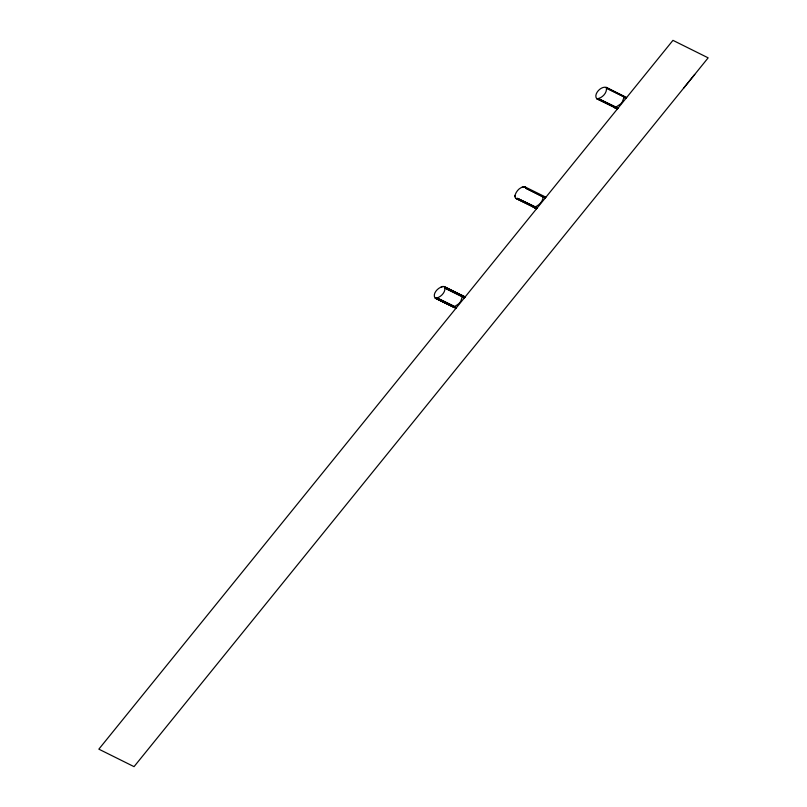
<?xml version="1.0" encoding="UTF-8"?>
<svg xmlns="http://www.w3.org/2000/svg" width="807" height="807" viewBox="0 0 807 807"><rect width="100%" height="100%" fill="white"/><g stroke="black" fill="none" stroke-linecap="round" stroke-linejoin="round"><path stroke-width="1.21" d="M435.205 298.197C440.249 298.156 446.997 291.377 444.233 286.566C439.139 286.011 431.654 293.677 435.205 298.197L455.874 308.365M514.745 196.333L515.683 198.351L536.574 208.731M514.785 196.101L514.866 195.587M514.755 196.575C515.471 191.804 520.172 186.074 525.266 187.012L545.895 197.221M694.716 74.466L708.153 57.842L672.957 40.35L98.847 749.158L134.043 766.65L694.716 74.466L683.539 88.266M522.018 187.163L525.004 186.841M441.247 286.888L443.204 286.374M596.756 98.747C601.83 98.575 607.671 92.654 606.269 87.499C601.255 85.592 593.064 94.268 596.756 98.747L617.426 108.915M515.986 198.472L517.63 198.411L537.321 207.813M537.129 208.055L517.63 198.411M436.849 298.136L456.55 307.528M606.682 88.467L626.313 97.94M456.157 308.022L436.375 298.237M597.493 98.827L617.708 108.572L597.926 98.787M516.712 198.552L536.927 208.297L517.156 198.512M625.919 98.424L623.982 97.476L622.278 101.914A14.748 11.439 -26.6 0 1 620.583 104.012L615.67 107.27L598.401 98.686L618.101 108.088M597.099 98.807L617.557 108.753M545.149 198.149L525.902 188.192L525.266 187.012M516.329 198.532L536.786 208.478M464.378 297.874L445.161 288.351M435.548 298.257L453.211 306.862L435.941 298.277M626.161 98.131L623.952 97.052L626.121 98.182M464.61 297.581L445.131 287.917M606.037 87.287L626.656 97.516M465.044 297.047L444.496 286.727L465.125 296.946L461.735 295.271M445.04 287.544L464.913 297.198M437.364 297.975L454.634 306.559L458.527 303.967A14.677 11.389 -26.6 0 0 460.726 301.364L462.401 296.502L464.57 297.622M537.089 208.095L534.89 206.995C539.046 205.412 543 201.387 543.172 196.777L525.902 188.192L545.542 197.665M606.269 87.499L623.861 96.669L606.45 87.761M533.256 207.046L536.605 208.69L533.256 207.046M617.9 108.33L615.67 107.27L617.859 108.37M456.348 307.78L454.119 306.721L456.318 307.82M617.385 108.965L614.026 107.321L617.345 109.006M545.381 197.856L543.172 196.777L545.35 197.907"/></g></svg>
